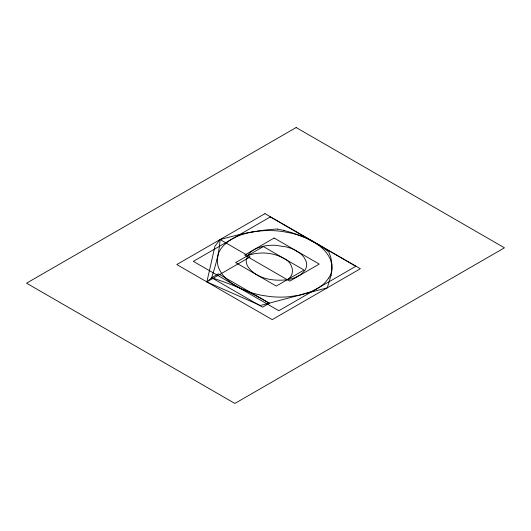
<?xml version="1.0" encoding="UTF-8"?>
<svg xmlns="http://www.w3.org/2000/svg" width="531" height="531" viewBox="0 0 531 531"><rect width="100%" height="100%" fill="white"/><g stroke="black" fill="none" stroke-linecap="round" stroke-linejoin="round"><path stroke-width="0.8" d="M331.085 275.31L327.275 287.829L260.349 305.511L206.851 281.908L214.982 246.138L220.086 239.567C235.279 235.572 250.586 231.118 266.383 230.567A58.549 33.805 0 0 1 282.711 231.549L289.787 232.83A65.359 37.734 0 0 1 302.816 236.713L307.549 238.724M211.637 277.753C215.619 265.341 219.257 252.643 220.093 239.567L250.134 256.911L206.851 281.908L211.637 277.753L218.433 273.83L269.35 303.228L262.553 307.15L211.637 277.753C229.857 283.607 247.738 290.756 264.338 300.334M253.406 250.015L251.415 251.422A26.523 15.313 0 0 0 247.652 255.663L246.251 260.031A31.482 18.173 0 0 0 247.4 265.805C255.497 278.821 273.273 281.483 287.298 279.698A26.696 15.412 0 0 0 294.838 277.733L300.652 274.693L304.621 270.757A28.422 16.408 0 0 0 306.666 264.392L306.195 261.564L304.376 257.874A35.185 20.311 0 0 0 299.371 252.816L294.698 249.988A35.172 20.304 0 0 0 286.189 246.869L275.025 245.249A28.442 16.421 0 0 0 263.927 246.125L258.239 247.711L254.515 249.371M328.848 277.912L325.091 282.638A48.248 27.858 0 0 1 322.138 285.266A50.053 28.9 0 0 1 310.589 291.811L299.63 295.156L288.804 296.763A56.684 32.73 0 0 1 270.949 296.643L262.931 295.528A65.087 37.575 0 0 1 249.676 292.143L241.333 288.791L233.846 284.656A68.658 39.639 0 0 1 226.272 278.735L223.246 275.483A61.915 35.75 0 0 1 220.816 272.098A62.884 36.307 0 0 1 217.823 265.168L217.212 259.493L218.613 253.108A52.237 30.154 0 0 1 224.016 245.13L228.111 241.578A47.478 27.413 0 0 1 231.735 239.202L233.036 238.465A50.233 28.999 0 0 1 246.271 233.308L251.05 232.193M287.298 279.698C296.258 274.441 292.389 262.062 284.078 258.524C273.18 252.325 259.38 251.296 247.645 255.663M251.183 232.166L252.656 231.894M277.308 229.093L284.012 230.421M307.13 238.532L313.788 242.03A68.008 39.267 0 0 1 322.848 248.853L324.706 250.745A63.74 36.805 0 0 1 330.508 259.798M307.967 238.923L319.257 245.103A118.825 68.605 0 0 1 327.069 250.652L328.669 251.926A94.837 54.753 0 0 1 331.158 259.088L331.921 264.411L331.815 269.927A53.903 31.123 0 0 1 328.842 277.912M265.075 300.758L269.297 303.261M330.508 259.798L331.689 263.914L331.975 267.943A133.42 77.028 0 0 1 331.072 275.304M252.69 231.947A112.174 64.762 0 0 1 277.301 229.034M283.979 230.467A117.178 67.649 0 0 1 307.203 238.479M296.132 127.546L26.55 283.189L234.868 403.454L504.45 247.811L296.132 127.546M264.969 213.654L176.803 264.557L272.191 319.629L360.357 268.726L264.969 213.654M270.325 216.92L193.35 261.365L278.855 310.728L355.83 266.29L270.325 216.92M274.135 238.034L244.638 255.066L289.747 281.111L319.244 264.08L274.135 238.034M263.389 246.57L235.631 262.593L276.279 286.063L304.031 270.04L263.389 246.57"/></g></svg>
